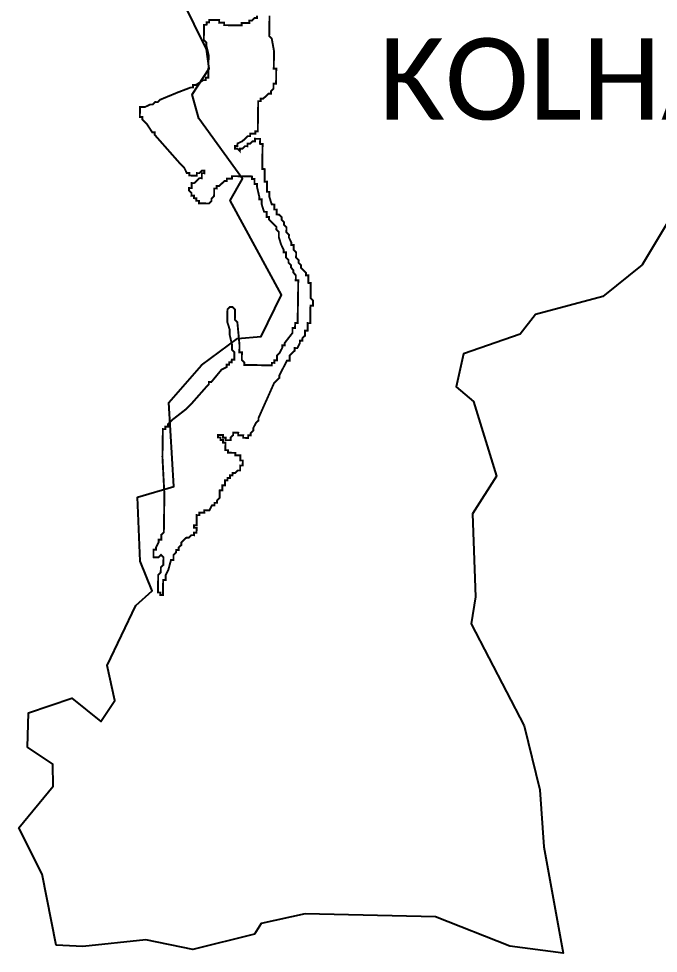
# Model space of a CAD drawing. Header units: metres. Extents: x 264905 to 267425, y 2153187 to 2156140.
# Drawn here: x 264905 to 265917, y 2153187 to 2154665 of the extents above; entities that cross this region are included whole.
import ezdxf

# ---------------------------------------------------------------- set-up
doc = ezdxf.new("R2010")
doc.units = ezdxf.units.M
for name, color, linetype in [('HIGH TIDE LINE', 6, 'Continuous'), ('village', 3, 'Continuous'), ('VILLAGE NAME', 250, 'Continuous')]:
    doc.layers.add(name, color=color, linetype=linetype)
doc.styles.get("Standard").update_dxf_attribs({"font": 'simplex.shx'})

msp = doc.modelspace()

# ---------------------------------------------------------------- linework, layer by layer
at = {"layer": 'HIGH TIDE LINE', "lineweight": 0}
msp.add_lwpolyline([(265302, 2154669.2, 3, 3, 0), (265302, 2154665.2, 3, 3, 0), (265301.9, 2154661.2, 3, 3, 0), (265301.8, 2154657.3, 3, 3, 0), (265301.8, 2154653.3, 3, 3, 0), (265301.7, 2154649.3, 3, 3, 0), (265301.7, 2154645.3, 3, 3, 0), (265301.6, 2154641.4, 3, 3, 0), (265301.5, 2154637.4, 3, 3, 0), (265305.5, 2154633.3, 3, 3, 0), (265309.1, 2154613.4, 3, 3, 0), (265309.1, 2154609.4, 3, 3, 0), (265309, 2154605.5, 3, 3, 0), (265309, 2154601.5, 3, 3, 0), (265308.8, 2154593.5, 3, 3, 0), (265308.8, 2154589.6, 3, 3, 0), (265308.7, 2154585.6, 3, 3, 0), (265312.7, 2154585.5, 3, 3, 0), (265312.6, 2154581.5, 3, 3, 0), (265312.5, 2154573.6, 3, 3, 0), (265312.5, 2154569.6, 3, 3, 0), (265312.4, 2154565.6, 3, 3, 0), (265312.3, 2154561.7, 3, 3, 0), (265308.4, 2154561.7, 3, 3, 0), (265308.3, 2154557.7, 3, 3, 0), (265308.3, 2154553.8, 3, 3, 0), (265304.2, 2154549.9, 3, 3, 0), (265304.2, 2154545.9, 3, 3, 0), (265300.2, 2154545.9, 3, 3, 0), (265296.2, 2154542, 3, 3, 0), (265292.1, 2154538.1, 3, 3, 0), (265288.1, 2154538.2, 3, 3, 0), (265288.1, 2154534.2, 3, 3, 0), (265284.1, 2154534.2, 3, 3, 0), (265284, 2154530.3, 3, 3, 0), (265284, 2154526.3, 3, 3, 0), (265283.9, 2154522.3, 3, 3, 0), (265283.9, 2154518.3, 3, 3, 0), (265283.7, 2154506.4, 3, 3, 0), (265283.6, 2154498.5, 3, 3, 0), (265283.5, 2154494.5, 3, 3, 0), (265283.5, 2154490.5, 3, 3, 0), (265283.4, 2154486.5, 3, 3, 0), (265279.4, 2154486.6, 3, 3, 0), (265279.4, 2154482.6, 3, 3, 0), (265271.4, 2154482.7, 3, 3, 0), (265271.4, 2154478.8, 3, 3, 0), (265267.4, 2154478.8, 3, 3, 0), (265259.3, 2154471, 3, 3, 0), (265251.3, 2154467.1, 3, 3, 0), (265251.2, 2154463.2, 3, 3, 0), (265247.3, 2154463.2, 3, 3, 0), (265247.2, 2154459.2, 3, 3, 0), (265251.2, 2154459.2, 3, 3, 0), (265255.1, 2154455.1, 3, 3, 0), (265255.2, 2154459.1, 3, 3, 0), (265259.1, 2154459.1, 3, 3, 0), (265263.2, 2154463, 3, 3, 0), (265267.1, 2154462.9, 3, 3, 0), (265267.2, 2154466.9, 3, 3, 0), (265271.2, 2154466.8, 3, 3, 0), (265275.2, 2154470.8, 3, 3, 0), (265279.2, 2154470.7, 3, 3, 0), (265279.2, 2154474.7, 3, 3, 0), (265283.2, 2154474.6, 3, 3, 0), (265287.2, 2154474.6, 3, 3, 0), (265287.1, 2154470.6, 3, 3, 0), (265287.1, 2154466.6, 3, 3, 0), (265291.1, 2154466.5, 3, 3, 0), (265291, 2154462.6, 3, 3, 0), (265290.9, 2154458.6, 3, 3, 0), (265290.9, 2154454.6, 3, 3, 0), (265290.8, 2154450.6, 3, 3, 0), (265290.8, 2154446.7, 3, 3, 0), (265290.6, 2154438.7, 3, 3, 0), (265290.6, 2154434.7, 3, 3, 0), (265290.5, 2154430.8, 3, 3, 0), (265290.5, 2154426.8, 3, 3, 0), (265294.4, 2154426.7, 3, 3, 0), (265294.4, 2154422.8, 3, 3, 0), (265294.3, 2154418.8, 3, 3, 0), (265294.2, 2154410.8, 3, 3, 0), (265294.1, 2154406.9, 3, 3, 0), (265298.1, 2154406.8, 3, 3, 0), (265298, 2154398.8, 3, 3, 0), (265297.9, 2154394.9, 3, 3, 0), (265297.9, 2154390.9, 3, 3, 0), (265301.9, 2154390.8, 3, 3, 0), (265301.7, 2154382.9, 3, 3, 0), (265305.5, 2154370.9, 3, 3, 0), (265309.5, 2154370.8, 3, 3, 0), (265309.5, 2154366.9, 3, 3, 0), (265309.4, 2154362.9, 3, 3, 0), (265313.4, 2154362.8, 3, 3, 0), (265313.3, 2154358.9, 3, 3, 0), (265313.3, 2154354.9, 3, 3, 0), (265317.2, 2154354.8, 3, 3, 0), (265321.1, 2154350.8, 3, 3, 0), (265321.1, 2154346.8, 3, 3, 0), (265325, 2154342.8, 3, 3, 0), (265324.9, 2154338.8, 3, 3, 0), (265328.9, 2154334.8, 3, 3, 0), (265328.8, 2154330.8, 3, 3, 0), (265328.7, 2154326.8, 3, 3, 0), (265332.7, 2154322.8, 3, 3, 0), (265332.6, 2154318.8, 3, 3, 0), (265336.5, 2154310.8, 3, 3, 0), (265336.4, 2154306.8, 3, 3, 0), (265340.4, 2154306.8, 3, 3, 0), (265340.3, 2154298.8, 3, 3, 0), (265344.2, 2154294.8, 3, 3, 0), (265344.1, 2154290.8, 3, 3, 0), (265344, 2154286.8, 3, 3, 0), (265348, 2154282.8, 3, 3, 0), (265347.9, 2154278.8, 3, 3, 0), (265351.8, 2154274.8, 3, 3, 0), (265351.8, 2154270.8, 3, 3, 0), (265359.6, 2154262.7, 3, 3, 0), (265359.5, 2154258.8, 3, 3, 0), (265363.5, 2154258.7, 3, 3, 0), (265363.5, 2154254.7, 3, 3, 0), (265363.4, 2154250.7, 3, 3, 0), (265363.3, 2154246.8, 3, 3, 0), (265367.3, 2154246.7, 3, 3, 0), (265367.2, 2154242.7, 3, 3, 0), (265367.2, 2154238.8, 3, 3, 0), (265367.1, 2154234.8, 3, 3, 0), (265367.1, 2154230.8, 3, 3, 0), (265367, 2154226.8, 3, 3, 0), (265367, 2154222.9, 3, 3, 0), (265370.9, 2154218.8, 3, 3, 0), (265370.8, 2154214.8, 3, 3, 0), (265370.8, 2154210.9, 3, 3, 0), (265366.8, 2154210.9, 3, 3, 0), (265366.7, 2154207, 3, 3, 0), (265366.7, 2154203, 3, 3, 0), (265366.5, 2154195, 3, 3, 0), (265366.5, 2154191.1, 3, 3, 0), (265366.4, 2154187.1, 3, 3, 0), (265366.4, 2154183.1, 3, 3, 0), (265362.4, 2154183.2, 3, 3, 0), (265362.3, 2154179.2, 3, 3, 0), (265362.3, 2154175.2, 3, 3, 0), (265362.2, 2154171.2, 3, 3, 0), (265358.2, 2154171.3, 3, 3, 0), (265358.2, 2154167.3, 3, 3, 0), (265358.1, 2154163.3, 3, 3, 0), (265354.1, 2154159.4, 3, 3, 0), (265354, 2154155.5, 3, 3, 0), (265350.1, 2154155.5, 3, 3, 0), (265350, 2154151.5, 3, 3, 0), (265345.9, 2154143.6, 3, 3, 0), (265341.9, 2154143.7, 3, 3, 0), (265341.9, 2154139.7, 3, 3, 0), (265337.8, 2154135.8, 3, 3, 0), (265333.8, 2154131.9, 3, 3, 0), (265333.7, 2154127.9, 3, 3, 0), (265333.7, 2154123.9, 3, 3, 0), (265329.7, 2154124, 3, 3, 0), (265317.4, 2154100.3, 3, 3, 0), (265317.4, 2154096.3, 3, 3, 0), (265313.3, 2154092.4, 3, 3, 0), (265309.3, 2154088.5, 3, 3, 0), (265284.6, 2154033.2, 3, 3, 0), (265284.6, 2154029.2, 3, 3, 0), (265280.5, 2154025.3, 3, 3, 0), (265276.4, 2154017.4, 3, 3, 0), (265276.4, 2154013.5, 3, 3, 0), (265272.3, 2154009.5, 3, 3, 0), (265272.3, 2154005.6, 3, 3, 0), (265268.3, 2154005.6, 3, 3, 0), (265268.3, 2154001.6, 3, 3, 0), (265264.3, 2154001.7, 3, 3, 0), (265260.3, 2154001.8, 3, 3, 0), (265260.4, 2154005.7, 3, 3, 0), (265256.4, 2154005.8, 3, 3, 0), (265252.4, 2154005.9, 3, 3, 0), (265252.5, 2154009.8, 3, 3, 0), (265248.5, 2154009.9, 3, 3, 0), (265244.5, 2154009.9, 3, 3, 0), (265244.5, 2154006, 3, 3, 0), (265240.4, 2154002.1, 3, 3, 0), (265240.4, 2153998.1, 3, 3, 0), (265236.4, 2153998.1, 3, 3, 0), (265232.4, 2153998.2, 3, 3, 0), (265232.5, 2154002.2, 3, 3, 0), (265228.5, 2154002.2, 3, 3, 0), (265228.6, 2154006.2, 3, 3, 0), (265224.6, 2154006.3, 3, 3, 0), (265220.6, 2154006.3, 3, 3, 0), (265220.6, 2154002.4, 3, 3, 0), (265224.5, 2154002.3, 3, 3, 0), (265224.5, 2153998.3, 3, 3, 0), (265228.4, 2153998.3, 3, 3, 0), (265228.4, 2153994.3, 3, 3, 0), (265232.4, 2153994.2, 3, 3, 0), (265232.3, 2153990.2, 3, 3, 0), (265232.2, 2153986.3, 3, 3, 0), (265232.2, 2153982.3, 3, 3, 0), (265236.2, 2153982.2, 3, 3, 0), (265236.1, 2153978.3, 3, 3, 0), (265240.1, 2153978.2, 3, 3, 0), (265244.1, 2153978.1, 3, 3, 0), (265248, 2153978.1, 3, 3, 0), (265248, 2153974.1, 3, 3, 0), (265251.9, 2153974.1, 3, 3, 0), (265255.9, 2153974, 3, 3, 0), (265255.9, 2153970, 3, 3, 0), (265255.8, 2153966, 3, 3, 0), (265259.8, 2153966, 3, 3, 0), (265259.7, 2153962, 3, 3, 0), (265259.7, 2153958, 3, 3, 0), (265255.7, 2153958.1, 3, 3, 0), (265255.6, 2153954.1, 3, 3, 0), (265255.6, 2153950.1, 3, 3, 0), (265251.6, 2153950.2, 3, 3, 0), (265247.6, 2153946.3, 3, 3, 0), (265243.6, 2153946.3, 3, 3, 0), (265243.5, 2153942.4, 3, 3, 0), (265239.5, 2153942.4, 3, 3, 0), (265239.5, 2153938.4, 3, 3, 0), (265235.5, 2153938.5, 3, 3, 0), (265235.5, 2153934.5, 3, 3, 0), (265231.5, 2153934.6, 3, 3, 0), (265231.4, 2153930.6, 3, 3, 0), (265231.4, 2153926.6, 3, 3, 0), (265227.4, 2153926.7, 3, 3, 0), (265227.3, 2153922.7, 3, 3, 0), (265227.3, 2153918.7, 3, 3, 0), (265223.3, 2153918.8, 3, 3, 0), (265223.2, 2153914.8, 3, 3, 0), (265223.2, 2153910.9, 3, 3, 0), (265223.1, 2153906.9, 3, 3, 0), (265219.1, 2153903, 3, 3, 0), (265219, 2153899, 3, 3, 0), (265215, 2153899, 3, 3, 0), (265215, 2153895.1, 3, 3, 0), (265211, 2153895.1, 3, 3, 0), (265206.9, 2153887.2, 3, 3, 0), (265202.9, 2153887.3, 3, 3, 0), (265199, 2153887.4, 3, 3, 0), (265198.9, 2153883.4, 3, 3, 0), (265194.9, 2153883.4, 3, 3, 0), (265191, 2153883.5, 3, 3, 0), (265190.9, 2153879.5, 3, 3, 0), (265186.9, 2153879.6, 3, 3, 0), (265186.9, 2153875.6, 3, 3, 0), (265186.8, 2153871.6, 3, 3, 0), (265186.7, 2153867.7, 3, 3, 0), (265186.7, 2153863.7, 3, 3, 0), (265182.7, 2153863.7, 3, 3, 0), (265182.7, 2153859.8, 3, 3, 0), (265186.6, 2153859.7, 3, 3, 0), (265186.6, 2153855.7, 3, 3, 0), (265186.5, 2153851.8, 3, 3, 0), (265182.5, 2153851.8, 3, 3, 0), (265182.5, 2153847.8, 3, 3, 0), (265178.5, 2153847.9, 3, 3, 0), (265174.5, 2153844, 3, 3, 0), (265170.5, 2153844, 3, 3, 0), (265166.5, 2153840.1, 3, 3, 0), (265162.4, 2153836.2, 3, 3, 0), (265162.4, 2153832.2, 3, 3, 0), (265158.3, 2153828.3, 3, 3, 0), (265158.3, 2153824.3, 3, 3, 0), (265154.3, 2153824.4, 3, 3, 0), (265154.2, 2153820.4, 3, 3, 0), (265150.2, 2153816.5, 3, 3, 0), (265150.1, 2153812.5, 3, 3, 0), (265150.1, 2153808.6, 3, 3, 0), (265146.1, 2153808.6, 3, 3, 0), (265141.9, 2153792.8, 3, 3, 0), (265137.8, 2153784.9, 3, 3, 0), (265137.8, 2153780.9, 3, 3, 0), (265137.7, 2153776.9, 3, 3, 0), (265133.7, 2153777, 3, 3, 0), (265133.7, 2153773, 3, 3, 0), (265133.6, 2153769, 3, 3, 0), (265133.5, 2153765.1, 3, 3, 0), (265133.5, 2153761.1, 3, 3, 0), (265133.4, 2153757.1, 3, 3, 0), (265133.4, 2153753.1, 3, 3, 0), (265129.4, 2153753.2, 3, 3, 0), (265129.4, 2153757.2, 3, 3, 0), (265125.5, 2153757.2, 3, 3, 0), (265125.5, 2153761.2, 3, 3, 0), (265125.6, 2153765.2, 3, 3, 0), (265125.7, 2153769.2, 3, 3, 0), (265125.7, 2153773.1, 3, 3, 0), (265125.8, 2153777.1, 3, 3, 0), (265125.8, 2153781.1, 3, 3, 0), (265125.9, 2153785.1, 3, 3, 0), (265129.9, 2153789, 3, 3, 0), (265130, 2153792.9, 3, 3, 0), (265130, 2153796.9, 3, 3, 0), (265134.1, 2153800.8, 3, 3, 0), (265134.1, 2153804.8, 3, 3, 0), (265134.2, 2153808.8, 3, 3, 0), (265134.3, 2153812.8, 3, 3, 0), (265130.3, 2153816.8, 3, 3, 0), (265126.3, 2153812.9, 3, 3, 0), (265122.3, 2153812.9, 3, 3, 0), (265118.4, 2153813, 3, 3, 0), (265118.4, 2153817, 3, 3, 0), (265118.5, 2153821, 3, 3, 0), (265118.5, 2153824.9, 3, 3, 0), (265122.5, 2153824.9, 3, 3, 0), (265122.6, 2153828.8, 3, 3, 0), (265126.7, 2153836.7, 3, 3, 0), (265126.7, 2153840.7, 3, 3, 0), (265130.7, 2153840.7, 3, 3, 0), (265130.7, 2153844.6, 3, 3, 0), (265130.8, 2153848.6, 3, 3, 0), (265134.8, 2153852.5, 3, 3, 0), (265134.9, 2153856.5, 3, 3, 0), (265135.1, 2153868.4, 3, 3, 0), (265135.3, 2153884.3, 3, 3, 0), (265135.4, 2153888.3, 3, 3, 0), (265135.4, 2153892.3, 3, 3, 0), (265135.6, 2153904.2, 3, 3, 0), (265135.7, 2153912.2, 3, 3, 0), (265132.6, 2153971.8, 3, 3, 0), (265132.9, 2153987.7, 3, 3, 0), (265132.9, 2153991.7, 3, 3, 0), (265133, 2153995.7, 3, 3, 0), (265133, 2153999.7, 3, 3, 0), (265133.1, 2154003.6, 3, 3, 0), (265133.2, 2154007.6, 3, 3, 0), (265133.2, 2154011.6, 3, 3, 0), (265133.3, 2154015.6, 3, 3, 0), (265137.3, 2154015.5, 3, 3, 0), (265137.3, 2154019.5, 3, 3, 0), (265141.3, 2154019.4, 3, 3, 0), (265141.4, 2154023.4, 3, 3, 0), (265149.4, 2154031.2, 3, 3, 0), (265169.5, 2154046.8, 3, 3, 0), (265173.6, 2154050.8, 3, 3, 0), (265177.6, 2154054.7, 3, 3, 0), (265201.9, 2154082.2, 3, 3, 0), (265205.9, 2154086.1, 3, 3, 0), (265206, 2154090, 3, 3, 0), (265209.9, 2154090, 3, 3, 0), (265226.1, 2154109.6, 3, 3, 0), (265234.1, 2154113.5, 3, 3, 0), (265234.2, 2154117.5, 3, 3, 0), (265238.2, 2154117.4, 3, 3, 0), (265238.2, 2154121.4, 3, 3, 0), (265242.2, 2154121.3, 3, 3, 0), (265242.3, 2154125.3, 3, 3, 0), (265246.2, 2154125.2, 3, 3, 0), (265246.3, 2154129.2, 3, 3, 0), (265246.4, 2154133.2, 3, 3, 0), (265246.4, 2154137.2, 3, 3, 0), (265242.5, 2154141.2, 3, 3, 0), (265242.6, 2154149.2, 3, 3, 0), (265238.9, 2154165.1, 3, 3, 0), (265239, 2154173.1, 3, 3, 0), (265235.2, 2154185, 3, 3, 0), (265235.3, 2154193, 3, 3, 0), (265235.4, 2154197, 3, 3, 0), (265235.4, 2154201, 3, 3, 0), (265235.5, 2154204.9, 3, 3, 0), (265239.5, 2154208.8, 3, 3, 0), (265243.5, 2154208.8, 3, 3, 0), (265247.4, 2154204.7, 3, 3, 0), (265247.4, 2154200.8, 3, 3, 0), (265247.3, 2154196.8, 3, 3, 0), (265247.2, 2154188.8, 3, 3, 0), (265251.1, 2154184.8, 3, 3, 0), (265254.5, 2154149, 3, 3, 0), (265254.5, 2154145, 3, 3, 0), (265254.4, 2154141, 3, 3, 0), (265254.4, 2154137, 3, 3, 0), (265258.3, 2154137, 3, 3, 0), (265258.3, 2154133, 3, 3, 0), (265258.2, 2154129, 3, 3, 0), (265258.2, 2154125.1, 3, 3, 0), (265262.1, 2154121, 3, 3, 0), (265262, 2154117.1, 3, 3, 0), (265266, 2154117, 3, 3, 0), (265270, 2154116.9, 3, 3, 0), (265273.9, 2154116.9, 3, 3, 0), (265281.9, 2154116.8, 3, 3, 0), (265289.8, 2154116.6, 3, 3, 0), (265293.8, 2154116.6, 3, 3, 0), (265297.8, 2154116.5, 3, 3, 0), (265301.8, 2154116.5, 3, 3, 0), (265305.7, 2154116.4, 3, 3, 0), (265305.8, 2154120.4, 3, 3, 0), (265309.8, 2154120.3, 3, 3, 0), (265309.8, 2154124.3, 3, 3, 0), (265313.8, 2154124.2, 3, 3, 0), (265313.9, 2154132.2, 3, 3, 0), (265318, 2154136.1, 3, 3, 0), (265322.1, 2154144, 3, 3, 0), (265322.1, 2154148, 3, 3, 0), (265326.1, 2154147.9, 3, 3, 0), (265326.1, 2154151.9, 3, 3, 0), (265338.3, 2154167.6, 3, 3, 0), (265338.4, 2154171.6, 3, 3, 0), (265338.4, 2154175.6, 3, 3, 0), (265342.4, 2154175.5, 3, 3, 0), (265342.5, 2154179.5, 3, 3, 0), (265342.5, 2154183.5, 3, 3, 0), (265346.5, 2154183.4, 3, 3, 0), (265346.5, 2154187.4, 3, 3, 0), (265346.6, 2154191.3, 3, 3, 0), (265346.7, 2154195.3, 3, 3, 0), (265346.7, 2154199.3, 3, 3, 0), (265346.8, 2154203.3, 3, 3, 0), (265346.9, 2154211.2, 3, 3, 0), (265347, 2154219.2, 3, 3, 0), (265347.1, 2154223.2, 3, 3, 0), (265347.1, 2154227.1, 3, 3, 0), (265347.2, 2154231.1, 3, 3, 0), (265347.3, 2154235.1, 3, 3, 0), (265347.3, 2154239.1, 3, 3, 0), (265347.4, 2154243, 3, 3, 0), (265347.4, 2154247, 3, 3, 0), (265347.5, 2154251, 3, 3, 0), (265343.5, 2154251, 3, 3, 0), (265343.6, 2154255, 3, 3, 0), (265343.6, 2154259, 3, 3, 0), (265339.7, 2154263, 3, 3, 0), (265339.8, 2154267, 3, 3, 0), (265335.9, 2154271, 3, 3, 0), (265335.9, 2154275, 3, 3, 0), (265332, 2154279, 3, 3, 0), (265332.1, 2154283, 3, 3, 0), (265328.1, 2154287.1, 3, 3, 0), (265328.2, 2154291, 3, 3, 0), (265328.3, 2154295, 3, 3, 0), (265324.3, 2154295.1, 3, 3, 0), (265324.4, 2154299, 3, 3, 0), (265320.5, 2154307.1, 3, 3, 0), (265316.7, 2154319, 3, 3, 0), (265316.8, 2154323, 3, 3, 0), (265316.8, 2154327, 3, 3, 0), (265312.9, 2154331, 3, 3, 0), (265313, 2154335, 3, 3, 0), (265309, 2154339, 3, 3, 0), (265305.1, 2154343.1, 3, 3, 0), (265301.2, 2154347.1, 3, 3, 0), (265301.3, 2154351.1, 3, 3, 0), (265297.3, 2154351.1, 3, 3, 0), (265297.4, 2154355.1, 3, 3, 0), (265297.4, 2154359.1, 3, 3, 0), (265293.4, 2154359.1, 3, 3, 0), (265289.6, 2154371.1, 3, 3, 0), (265289.7, 2154375.1, 3, 3, 0), (265289.8, 2154379.1, 3, 3, 0), (265285.8, 2154379.1, 3, 3, 0), (265285.8, 2154383.1, 3, 3, 0), (265282.1, 2154399.1, 3, 3, 0), (265282.2, 2154403.1, 3, 3, 0), (265278.2, 2154403.1, 3, 3, 0), (265278.2, 2154407.1, 3, 3, 0), (265278.3, 2154411.1, 3, 3, 0), (265274.3, 2154411.1, 3, 3, 0), (265274.4, 2154415.1, 3, 3, 0), (265270.4, 2154415.2, 3, 3, 0), (265266.4, 2154415.2, 3, 3, 0), (265262.5, 2154415.3, 3, 3, 0), (265258.5, 2154415.3, 3, 3, 0), (265250.5, 2154415.5, 3, 3, 0), (265246.6, 2154415.5, 3, 3, 0), (265242.6, 2154415.6, 3, 3, 0), (265242.5, 2154411.6, 3, 3, 0), (265238.6, 2154411.7, 3, 3, 0), (265234.6, 2154411.7, 3, 3, 0), (265234.5, 2154407.7, 3, 3, 0), (265230.5, 2154407.8, 3, 3, 0), (265226.5, 2154403.9, 3, 3, 0), (265222.5, 2154400, 3, 3, 0), (265218.5, 2154400, 3, 3, 0), (265218.4, 2154396, 3, 3, 0), (265214.5, 2154396.1, 3, 3, 0), (265214.4, 2154392.1, 3, 3, 0), (265214.4, 2154388.2, 3, 3, 0), (265214.3, 2154384.2, 3, 3, 0), (265210.3, 2154380.3, 3, 3, 0), (265210.2, 2154376.3, 3, 3, 0), (265206.2, 2154372.4, 3, 3, 0), (265202.2, 2154372.4, 3, 3, 0), (265198.2, 2154372.5, 3, 3, 0), (265194.2, 2154372.5, 3, 3, 0), (265190.3, 2154372.6, 3, 3, 0), (265190.3, 2154376.6, 3, 3, 0), (265186.4, 2154376.6, 3, 3, 0), (265186.4, 2154380.6, 3, 3, 0), (265182.4, 2154380.7, 3, 3, 0), (265182.5, 2154384.7, 3, 3, 0), (265178.5, 2154384.7, 3, 3, 0), (265178.6, 2154388.7, 3, 3, 0), (265174.7, 2154392.7, 3, 3, 0), (265174.7, 2154396.7, 3, 3, 0), (265178.7, 2154396.6, 3, 3, 0), (265178.8, 2154400.6, 3, 3, 0), (265178.8, 2154404.6, 3, 3, 0), (265182.8, 2154404.5, 3, 3, 0), (265186.8, 2154408.4, 3, 3, 0), (265190.9, 2154412.4, 3, 3, 0), (265194.8, 2154412.3, 3, 3, 0), (265194.9, 2154416.3, 3, 3, 0), (265194.9, 2154420.3, 3, 3, 0), (265198.9, 2154420.2, 3, 3, 0), (265199, 2154424.2, 3, 3, 0), (265195, 2154424.2, 3, 3, 0), (265191, 2154420.3, 3, 3, 0), (265187, 2154420.4, 3, 3, 0), (265186.9, 2154416.4, 3, 3, 0), (265183, 2154416.5, 3, 3, 0), (265179, 2154416.5, 3, 3, 0), (265175, 2154416.6, 3, 3, 0), (265175.1, 2154420.5, 3, 3, 0), (265171.1, 2154420.6, 3, 3, 0), (265167.2, 2154428.6, 3, 3, 0), (265159.4, 2154436.7, 3, 3, 0), (265120.3, 2154481, 3, 3, 0), (265120.4, 2154485, 3, 3, 0), (265116.4, 2154485, 3, 3, 0), (265108.6, 2154497.1, 3, 3, 0), (265100.8, 2154505.2, 3, 3, 0), (265100.8, 2154509.1, 3, 3, 0), (265096.9, 2154509.2, 3, 3, 0), (265096.9, 2154513.2, 3, 3, 0), (265097, 2154517.1, 3, 3, 0), (265097.1, 2154521.1, 3, 3, 0), (265097.1, 2154525.1, 3, 3, 0), (265101.1, 2154525, 3, 3, 0), (265105.1, 2154525, 3, 3, 0), (265113.1, 2154528.8, 3, 3, 0), (265117, 2154528.8, 3, 3, 0), (265121.1, 2154532.7, 3, 3, 0), (265125.1, 2154532.6, 3, 3, 0), (265129.1, 2154536.5, 3, 3, 0), (265157.1, 2154548.1, 3, 3, 0), (265177.1, 2154555.7, 3, 3, 0), (265181.1, 2154555.7, 3, 3, 0), (265181.1, 2154559.6, 3, 3, 0), (265185.1, 2154559.6, 3, 3, 0), (265197.1, 2154567.3, 3, 3, 0), (265201.1, 2154567.3, 3, 3, 0), (265201.2, 2154571.3, 3, 3, 0), (265205.1, 2154571.2, 3, 3, 0), (265205.2, 2154575.2, 3, 3, 0), (265205.3, 2154579.2, 3, 3, 0), (265205.3, 2154583.1, 3, 3, 0), (265205.4, 2154587.1, 3, 3, 0), (265205.4, 2154591.1, 3, 3, 0), (265205.7, 2154607, 3, 3, 0), (265201.9, 2154622.9, 3, 3, 0), (265202, 2154626.9, 3, 3, 0), (265198.1, 2154631, 3, 3, 0), (265198.1, 2154634.9, 3, 3, 0), (265198.3, 2154642.9, 3, 3, 0), (265198.3, 2154646.9, 3, 3, 0), (265198.4, 2154650.8, 3, 3, 0), (265198.4, 2154654.8, 3, 3, 0), (265202.4, 2154654.8, 3, 3, 0), (265202.5, 2154658.7, 3, 3, 0), (265206.4, 2154658.7, 3, 3, 0), (265206.5, 2154662.6, 3, 3, 0), (265210.5, 2154662.6, 3, 3, 0), (265214.4, 2154662.5, 3, 3, 0), (265218.4, 2154662.5, 3, 3, 0), (265222.4, 2154662.4, 3, 3, 0), (265222.3, 2154658.4, 3, 3, 0), (265226.3, 2154658.4, 3, 3, 0), (265230.3, 2154658.3, 3, 3, 0), (265230.2, 2154654.3, 3, 3, 0), (265234.2, 2154654.3, 3, 3, 0), (265238.2, 2154654.2, 3, 3, 0), (265242.2, 2154654.2, 3, 3, 0), (265246.1, 2154654.1, 3, 3, 0), (265250.1, 2154654, 3, 3, 0), (265254.1, 2154654, 3, 3, 0), (265258.1, 2154653.9, 3, 3, 0), (265258.1, 2154657.9, 3, 3, 0), (265262.1, 2154657.8, 3, 3, 0), (265266.1, 2154657.8, 3, 3, 0), (265270, 2154657.7, 3, 3, 0), (265270.1, 2154661.7, 3, 3, 0), (265274.1, 2154661.6, 3, 3, 0), (265278.1, 2154665.6, 3, 3, 0), (265282.1, 2154665.5, 3, 3, 0), (265282.1, 2154669.5, 3, 3, 0)], format="xyseb", dxfattribs=at)
at = {"layer": 'village', "color": 3}
msp.add_polyline3d([(265987.1, 2154434.6, 0), (265891.6, 2154275.5, 0), (265829.3, 2154225.1, 0), (265722.7, 2154196.6, 0), (265698.4, 2154165.9, 0), (265608.7, 2154134.7, 0), (265597.2, 2154082.5, 0), (265624.8, 2154059.3, 0), (265661, 2153941, 0), (265622.9, 2153881.5, 0), (265627.9, 2153750.5, 0), (265620.8, 2153707.5, 0), (265704.6, 2153546.4, 0), (265729.7, 2153445.4, 0), (265736.2, 2153355.1, 0), (265766.3, 2153186.7, 0), (265682.3, 2153197.8, 0), (265564.7, 2153244.2, 0), (265358.6, 2153249.3, 0), (265288.8, 2153233.6, 0), (265278.3, 2153217, 0), (265180.8, 2153192.6, 0), (265106.6, 2153207.8, 0), (265006.8, 2153197.2, 0), (264964.5, 2153199.7, 0), (264942.2, 2153312, 0), (264905.2, 2153385, 0), (264960, 2153451.1, 0), (264959.3, 2153486, 0), (264918.9, 2153512.7, 0), (264920.7, 2153566.7, 0), (264989.1, 2153590.1, 0), (265035.4, 2153553.4, 0), (265057.5, 2153586.5, 0), (265045.3, 2153641.8, 0), (265090.6, 2153736.8, 0), (265116.2, 2153759.7, 0), (265097.3, 2153806.6, 0), (265093.2, 2153908, 0), (265150.7, 2153924.9, 0), (265142.7, 2154057.9, 0), (265194.4, 2154116.5, 0), (265251.5, 2154158.9, 0), (265288.7, 2154162, 0), (265321.1, 2154227.8, 0), (265239.7, 2154377.2, 0), (265259, 2154411.3, 0), (265190, 2154506.7, 0), (265179.5, 2154544.5, 0), (265206.7, 2154586, 0), (265202.3, 2154616.2, 0), (265163.3, 2154696.2, 0)], dxfattribs=at)

# ---------------------------------------------------------------- texts
at = {"layer": 'VILLAGE NAME', "insert": (265475.4, 2154633.6), "char_height": 128.647, "attachment_point": 1}
msp.add_mtext_dynamic_manual_height_columns('{\\fCalibri|b0|i0|c0|p34;KOLHAPUR}', width=1334.797, gutter_width=643.2, heights=[0], dxfattribs=at)

doc.saveas('drawing.dxf')
